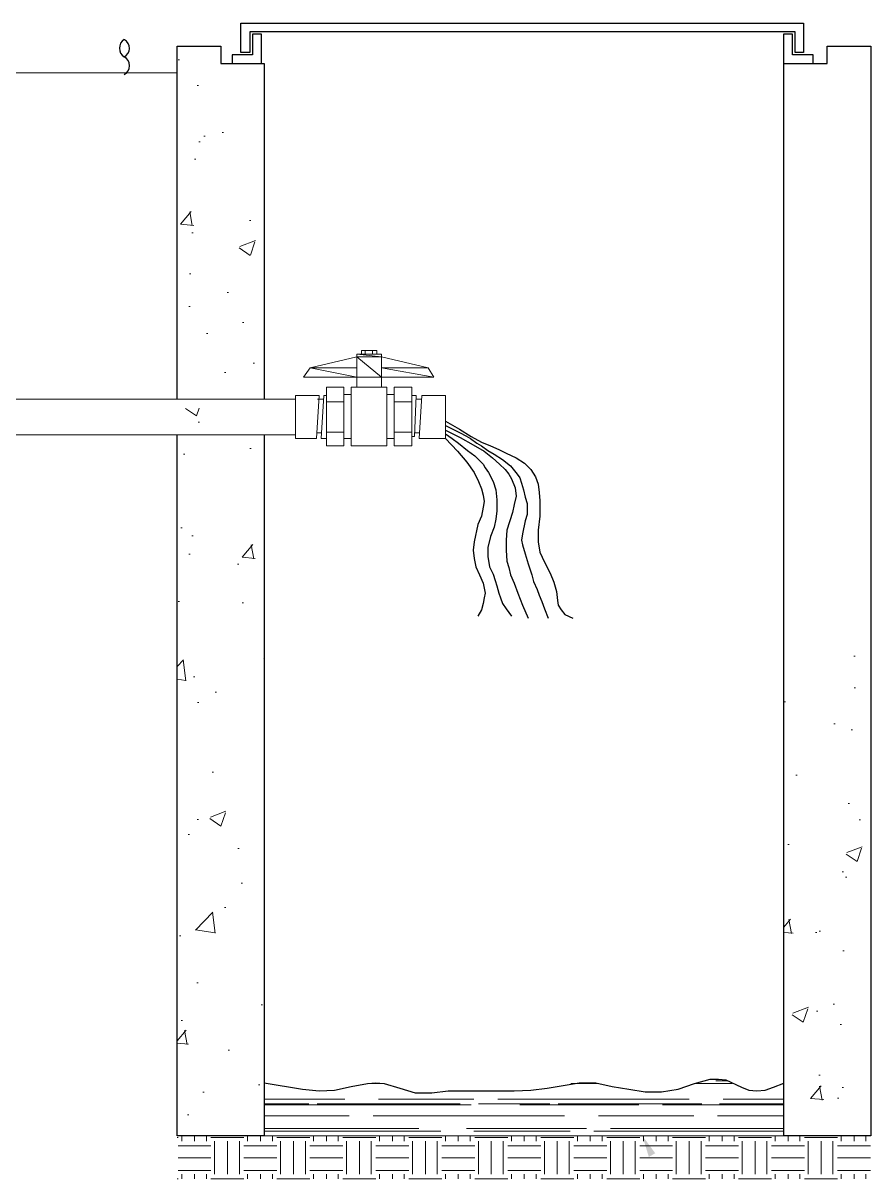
# Model space of a CAD drawing. Header units: metres. Extents: x 0 to 1843, y 1434 to 1492.
# Drawn here: x 1796.239 to 1797.212, y 1450.976 to 1452.302 of the extents above; entities that cross this region are included whole.
import ezdxf

# ---------------------------------------------------------------- set-up
doc = ezdxf.new("R2010")
doc.units = ezdxf.units.M
doc.header["$LTSCALE"] = 0.005
doc.layers.add('-Acero techos', color=252, linetype='Continuous', lineweight=13)
for name, color, linetype, true_color in [('PDF2_Geometry', 9, 'Continuous', 0x808080), ('PDF2_Solid Fills', 7, 'Continuous', 0xa500dd), ('PDF_Accesorios metalicos', 7, 'Continuous', 0x6e8add), ('PDF_Muro secundario', 7, 'Continuous', 0x545454), ("PDF_Tub. de desague 4''", 7, 'Continuous', 0x002595)]:
    doc.layers.add(name, color=color, linetype=linetype, true_color=true_color)

msp = doc.modelspace()

# ---------------------------------------------------------------- hatches: boundary and pattern name
at = {"layer": '-Acero techos', "lineweight": 5, "ltscale": 0.005, "true_color": 0x939598}
h = msp.add_hatch(dxfattribs=at)
h.set_pattern_fill('AR-CONC', color=252, scale=0.001)
h.set_pattern_definition([(50, (-30.18321, 7.71295), (0.182184669, -0.015939086), [0.01905, -0.20955]), (355, (-30.1832, 7.71295), (-0.035243421, 0.191056845), [0.01524, -0.167640584]), (100.451445, (-30.16803, 7.71162), (0.146941247, 0.175117752), [0.016190009, -0.178090245]), (46.1842, (-30.1832, 7.76375), (0.27107904, -0.042042328), [0.028575, -0.314325]), (96.635558, (-30.16062, 7.76025), (0.237404134, 0.247426125), [0.024285023, -0.267135608]), (351.184151, (-30.1832, 7.76375), (0.237404134, 0.247426125), [0.022859967, -0.251459732]), (21, (-30.15781, 7.75105), (0.151614391, -0.102265198), [0.01905, -0.20955]), (326, (-30.1578, 7.75105), (0.061802028, 0.184187966), [0.01524, -0.16764]), (71.451445, (-30.14517, 7.74253), (0.213416419, 0.081922769), [0.016190009, -0.178089938]), (37.5, (-30.18321, 7.71295), (0.0030886033, 0.0845550389), [0, -0.165608, 0, -0.17018, 0, -0.168275]), (7.5, (-30.18321, 7.71295), (0.0668196625, 0.1001805748), [0, -0.097028, 0, -0.161798, 0, -0.064135]), (327.5, (-30.23985, 7.71295), (0.1355905952, -0.005728744), [0, -0.0635, 0, -0.19812, 0, -0.26289]), (317.5, (-30.26525, 7.71295), (0.1481291814, 0.025426491), [0, -0.08255, 0, -0.131572, 0, -0.18669])])
h.paths.add_polyline_path([(1797.112, 1451.58681), (1797.212, 1451.63733), (1797.212, 1452.00238), (1797.17408, 1451.9622), (1797.17802, 1451.95849), (1797.15179, 1451.93858), (1797.17015, 1451.96592), (1797.17408, 1451.9622), (1797.212, 1452.00238), (1797.212, 1452.27553), (1797.162, 1452.27553), (1797.162, 1452.25556), (1797.112, 1452.25556)], flags=17)
h.paths.add_polyline_path([(1797.212, 1452.27553), (1797.162, 1452.27553), (1797.162, 1452.25556), (1797.112, 1452.25556), (1797.112, 1451.02553), (1797.212, 1451.02553)])
h.paths.add_polyline_path([(1796.5159, 1451.86037), (1796.4159, 1451.86037), (1796.4159, 1451.02553), (1796.5159, 1451.02553)])
h.paths.add_polyline_path([(1796.4159, 1451.90136), (1796.5159, 1451.90136), (1796.5159, 1452.25556), (1796.4659, 1452.25556), (1796.4659, 1452.27553), (1796.4159, 1452.27553)])

# ---------------------------------------------------------------- linework, layer by layer
at = {"layer": '-Acero techos', "color": 18, "ltscale": 0.005, "true_color": 0x000000}
msp.add_line((1796.4159, 1452.24496), (1796.1159, 1452.24496), dxfattribs=at)
at = {"layer": 'PDF2_Geometry', "color": 202, "lineweight": 25, "true_color": 0xa500dd}
for points in [[(1796.35543, 1452.28297, 0.0083786), (1796.3551, 1452.28314)], [(1796.3551, 1452.2432, 0.61855), (1796.3551, 1452.26328, 0.6070255), (1796.35543, 1452.28297, 0.6070255)]]:
    msp.add_lwpolyline(points, format="xyb", dxfattribs=at)
at = {"layer": 'PDF2_Geometry', "color": 113, "lineweight": 25, "true_color": 0x6edda5}
for points in [[(1796.72401, 1451.84556), (1796.73978, 1451.8361), (1796.75344, 1451.82769), (1796.765, 1451.82139), (1796.77551, 1451.81718), (1796.78497, 1451.81298), (1796.79338, 1451.80877), (1796.80494, 1451.80352), (1796.8144, 1451.79721), (1796.82176, 1451.78985), (1796.82701, 1451.78145), (1796.83017, 1451.77304), (1796.83122, 1451.76358), (1796.83227, 1451.75412), (1796.83227, 1451.73625), (1796.83017, 1451.72049), (1796.83017, 1451.70682), (1796.83227, 1451.69526), (1796.83753, 1451.6837), (1796.84383, 1451.67109), (1796.84804, 1451.66058), (1796.85119, 1451.65007), (1796.85224, 1451.63955), (1796.85329, 1451.6343), (1796.85644, 1451.62904), (1796.86065, 1451.62379), (1796.87011, 1451.61958)], [(1796.72401, 1451.84031), (1796.73242, 1451.8361), (1796.74083, 1451.8319), (1796.74713, 1451.82874), (1796.75239, 1451.82559), (1796.75975, 1451.82034), (1796.765, 1451.81718), (1796.77236, 1451.81193), (1796.77972, 1451.80772), (1796.78918, 1451.80142), (1796.79864, 1451.79406), (1796.80599, 1451.7846), (1796.80915, 1451.7804), (1796.81125, 1451.77409), (1796.81335, 1451.76673), (1796.81545, 1451.75832), (1796.81756, 1451.75097), (1796.81756, 1451.74466), (1796.81756, 1451.73835), (1796.81545, 1451.731), (1796.8123, 1451.71628), (1796.81125, 1451.70892), (1796.8123, 1451.70367), (1796.81545, 1451.69316), (1796.81861, 1451.6816), (1796.82281, 1451.66898), (1796.82491, 1451.66163), (1796.82912, 1451.65217), (1796.83122, 1451.64586), (1796.83437, 1451.6385), (1796.83753, 1451.6301), (1796.84173, 1451.61958)], [(1796.72401, 1451.83505), (1796.74083, 1451.82664), (1796.75554, 1451.81823), (1796.76816, 1451.81088), (1796.77762, 1451.80352), (1796.78602, 1451.79616), (1796.79233, 1451.78985), (1796.79653, 1451.7846), (1796.79969, 1451.77934), (1796.80389, 1451.76883), (1796.80494, 1451.75937), (1796.80284, 1451.74991), (1796.80074, 1451.74046), (1796.79443, 1451.72049), (1796.79338, 1451.70892), (1796.79338, 1451.69736), (1796.79443, 1451.68475), (1796.79653, 1451.67739), (1796.79864, 1451.66898), (1796.80284, 1451.65952), (1796.80704, 1451.64796), (1796.8123, 1451.6343), (1796.81861, 1451.61958)], [(1796.72401, 1451.83085), (1796.73137, 1451.82559), (1796.73873, 1451.82034), (1796.74924, 1451.81193), (1796.75765, 1451.80562), (1796.7629, 1451.80037), (1796.7671, 1451.79616), (1796.76921, 1451.79196), (1796.77341, 1451.7867), (1796.77867, 1451.77619), (1796.78182, 1451.76673), (1796.78287, 1451.75517), (1796.78287, 1451.74256), (1796.78182, 1451.7331), (1796.77972, 1451.72364), (1796.77551, 1451.71313), (1796.77236, 1451.70052), (1796.77236, 1451.69001), (1796.77446, 1451.67844), (1796.77867, 1451.67004), (1796.78077, 1451.66268), (1796.78287, 1451.65637), (1796.78497, 1451.64796), (1796.78707, 1451.64271), (1796.78918, 1451.6364), (1796.79338, 1451.6301), (1796.79969, 1451.62169)], [(1796.72401, 1451.82559), (1796.73768, 1451.81088), (1796.74819, 1451.79826), (1796.75659, 1451.7867), (1796.76185, 1451.77619), (1796.765, 1451.76778), (1796.7671, 1451.76043), (1796.76816, 1451.75307), (1796.7671, 1451.74676), (1796.765, 1451.73625), (1796.7608, 1451.72679), (1796.75659, 1451.70682), (1796.75554, 1451.69736), (1796.75659, 1451.6879), (1796.7587, 1451.67844), (1796.7629, 1451.66898), (1796.7671, 1451.65952), (1796.76921, 1451.64796), (1796.76816, 1451.64271), (1796.7671, 1451.6364), (1796.765, 1451.62904), (1796.7608, 1451.62169)], [(1796.5159, 1451.08647), (1796.5599, 1451.07914), (1796.57882, 1451.07703), (1796.59668, 1451.07808), (1796.6156, 1451.08229), (1796.63452, 1451.08544), (1796.64398, 1451.08649), (1796.65344, 1451.08544), (1796.67131, 1451.08019), (1796.68918, 1451.07493), (1796.7081, 1451.07493), (1796.72701, 1451.07703), (1796.76485, 1451.07703), (1796.80269, 1451.07703), (1796.82161, 1451.07808), (1796.84053, 1451.08019), (1796.87731, 1451.08649), (1796.89623, 1451.08649), (1796.91515, 1451.08229), (1796.93407, 1451.07914), (1796.95299, 1451.07598), (1796.97191, 1451.07598), (1796.99083, 1451.07914), (1797.00975, 1451.08544), (1797.02762, 1451.0907), (1797.03707, 1451.0907), (1797.04548, 1451.08965), (1797.06335, 1451.08124), (1797.07176, 1451.07808), (1797.08122, 1451.07703), (1797.09068, 1451.07808), (1797.10014, 1451.08124), (1797.112, 1451.08612)]]:
    msp.add_lwpolyline(points, dxfattribs=at)
at = {"layer": 'PDF2_Geometry', "color": 113, "lineweight": 18, "true_color": 0x6edda5}
for points in [[(1796.63452, 1451.08544), (1796.65239, 1451.08544)], [(1796.86786, 1451.08544), (1796.89939, 1451.08544)], [(1797.0108, 1451.08544), (1797.05284, 1451.08544)], [(1797.03392, 1451.08859), (1797.04759, 1451.08859)], [(1796.5159, 1451.06757), (1796.60825, 1451.06757)], [(1796.5159, 1451.06232), (1796.56725, 1451.06232)], [(1796.5159, 1451.06127), (1796.75329, 1451.06127)], [(1796.57671, 1451.06232), (1796.74068, 1451.06232)], [(1796.64713, 1451.06757), (1796.75644, 1451.06757)], [(1796.7617, 1451.06232), (1796.84368, 1451.06232)], [(1796.78377, 1451.06757), (1797.00344, 1451.06757)], [(1796.809, 1451.06127), (1796.94563, 1451.06127)], [(1796.85314, 1451.06232), (1797.01816, 1451.06232)], [(1796.97296, 1451.06127), (1797.112, 1451.06127)], [(1797.03813, 1451.06232), (1797.112, 1451.06232)], [(1797.04233, 1451.06757), (1797.112, 1451.06757)], [(1796.5159, 1451.04865), (1796.6135, 1451.04865)], [(1796.64083, 1451.04865), (1796.8605, 1451.04865)], [(1796.89939, 1451.04865), (1797.0087, 1451.04865)], [(1797.03602, 1451.04865), (1797.112, 1451.04865)], [(1796.5159, 1451.03394), (1796.69338, 1451.03394)], [(1796.5159, 1451.03079), (1796.71861, 1451.03079)], [(1796.74804, 1451.03394), (1796.88572, 1451.03394)], [(1796.75644, 1451.03079), (1796.8668, 1451.03079)], [(1796.89413, 1451.03079), (1797.112, 1451.03079)], [(1796.91305, 1451.03394), (1797.112, 1451.03394)], [(1796.54098, 1451.02553), (1796.59458, 1451.02553)], [(1796.60404, 1451.02553), (1796.76906, 1451.02553)], [(1796.78903, 1451.02553), (1796.87101, 1451.02553)], [(1796.88047, 1451.02553), (1797.04548, 1451.02553)], [(1797.06545, 1451.02553), (1797.13692, 1451.02553)]]:
    msp.add_lwpolyline(points, dxfattribs=at)
at = {"layer": 'PDF2_Geometry', "lineweight": 5}
for points in [[(1796.4159, 1451.02343), (1796.41695, 1451.02343)], [(1796.42116, 1451.01923), (1796.42116, 1451.02553)], [(1796.43587, 1451.01923), (1796.43587, 1451.02553)], [(1796.44954, 1451.01923), (1796.44954, 1451.02553)], [(1796.45479, 1451.02343), (1796.49263, 1451.02343)], [(1796.459, 1450.98139), (1796.459, 1451.01923)], [(1796.47371, 1450.98139), (1796.47371, 1451.01923)], [(1796.48738, 1450.98139), (1796.48738, 1451.01923)], [(1796.49683, 1451.01923), (1796.49683, 1451.02553)], [(1796.51155, 1451.01923), (1796.51155, 1451.02553)], [(1796.52521, 1451.01923), (1796.52521, 1451.02553)], [(1796.53047, 1451.02343), (1796.56831, 1451.02343)], [(1796.53467, 1450.98139), (1796.53467, 1451.01923)], [(1796.54939, 1450.98139), (1796.54939, 1451.01923)], [(1796.56305, 1450.98139), (1796.56305, 1451.01923)], [(1796.57251, 1451.01923), (1796.57251, 1451.02553)], [(1796.58722, 1451.01923), (1796.58722, 1451.02553)], [(1796.60089, 1451.01923), (1796.60089, 1451.02553)], [(1796.60614, 1451.02343), (1796.64398, 1451.02343)], [(1796.61035, 1450.98139), (1796.61035, 1451.01923)], [(1796.62506, 1450.98139), (1796.62506, 1451.01923)], [(1796.63873, 1450.98139), (1796.63873, 1451.01923)], [(1796.64819, 1451.01923), (1796.64819, 1451.02553)], [(1796.6629, 1451.01923), (1796.6629, 1451.02553)], [(1796.67656, 1451.01923), (1796.67656, 1451.02553)], [(1796.68182, 1451.02343), (1796.71966, 1451.02343)], [(1796.68602, 1450.98139), (1796.68602, 1451.01923)], [(1796.70074, 1450.98139), (1796.70074, 1451.01923)], [(1796.7144, 1450.98139), (1796.7144, 1451.01923)], [(1796.72386, 1451.01923), (1796.72386, 1451.02553)], [(1796.73858, 1451.01923), (1796.73858, 1451.02553)], [(1796.75224, 1451.01923), (1796.75224, 1451.02553)], [(1796.7575, 1451.02343), (1796.79533, 1451.02343)], [(1796.7617, 1450.98139), (1796.7617, 1451.01923)], [(1796.77641, 1450.98139), (1796.77641, 1451.01923)], [(1796.79008, 1450.98139), (1796.79008, 1451.01923)], [(1796.79954, 1451.01923), (1796.79954, 1451.02553)], [(1796.81425, 1451.01923), (1796.81425, 1451.02553)], [(1796.82792, 1451.01923), (1796.82792, 1451.02553)], [(1796.83317, 1451.02343), (1796.87101, 1451.02343)], [(1796.83738, 1450.98139), (1796.83738, 1451.01923)], [(1796.85209, 1450.98139), (1796.85209, 1451.01923)], [(1796.86575, 1450.98139), (1796.86575, 1451.01923)], [(1796.87521, 1451.01923), (1796.87521, 1451.02553)], [(1796.88993, 1451.01923), (1796.88993, 1451.02553)], [(1796.90359, 1451.01923), (1796.90359, 1451.02553)], [(1796.90885, 1451.02343), (1796.94668, 1451.02343)], [(1796.91305, 1450.98139), (1796.91305, 1451.01923)], [(1796.92777, 1450.98139), (1796.92777, 1451.01923)], [(1796.94143, 1450.98139), (1796.94143, 1451.01923)], [(1796.95089, 1451.01923), (1796.95089, 1451.02553)], [(1796.9656, 1451.01923), (1796.9656, 1451.02553)], [(1796.97927, 1451.01923), (1796.97927, 1451.02553)], [(1796.98452, 1451.02343), (1797.02236, 1451.02343)], [(1796.98873, 1450.98139), (1796.98873, 1451.01923)], [(1797.00344, 1450.98139), (1797.00344, 1451.01923)], [(1797.0171, 1450.98139), (1797.0171, 1451.01923)], [(1797.02656, 1451.01923), (1797.02656, 1451.02553)], [(1797.04128, 1451.01923), (1797.04128, 1451.02553)], [(1797.05494, 1451.01923), (1797.05494, 1451.02553)], [(1797.0602, 1451.02343), (1797.09804, 1451.02343)], [(1797.0644, 1450.98139), (1797.0644, 1451.01923)], [(1797.07912, 1450.98139), (1797.07912, 1451.01923)], [(1797.09278, 1450.98139), (1797.09278, 1451.01923)], [(1797.10224, 1451.01923), (1797.10224, 1451.02553)], [(1797.11695, 1451.01923), (1797.11695, 1451.02553)], [(1797.13062, 1451.01923), (1797.13062, 1451.02553)], [(1797.13587, 1451.02343), (1797.17371, 1451.02343)], [(1797.14008, 1450.98139), (1797.14008, 1451.01923)], [(1797.15479, 1450.98139), (1797.15479, 1451.01923)], [(1797.16846, 1450.98139), (1797.16846, 1451.01923)], [(1797.17792, 1451.01923), (1797.17792, 1451.02553)], [(1797.19263, 1451.01923), (1797.19263, 1451.02553)], [(1797.20629, 1451.01923), (1797.20629, 1451.02553)], [(1796.41695, 1451.01397), (1796.45479, 1451.01397)], [(1796.49263, 1451.01397), (1796.53047, 1451.01397)], [(1796.56831, 1451.01397), (1796.60614, 1451.01397)], [(1796.64398, 1451.01397), (1796.68182, 1451.01397)], [(1796.71966, 1451.01397), (1796.7575, 1451.01397)], [(1796.79533, 1451.01397), (1796.83317, 1451.01397)], [(1796.87101, 1451.01397), (1796.90885, 1451.01397)], [(1796.94668, 1451.01397), (1796.98452, 1451.01397)], [(1797.02236, 1451.01397), (1797.0602, 1451.01397)], [(1797.09804, 1451.01397), (1797.13587, 1451.01397)], [(1797.17371, 1451.01397), (1797.21155, 1451.01397)], [(1796.41695, 1451.00031), (1796.45479, 1451.00031)], [(1796.49263, 1451.00031), (1796.53047, 1451.00031)], [(1796.56831, 1451.00031), (1796.60614, 1451.00031)], [(1796.64398, 1451.00031), (1796.68182, 1451.00031)], [(1796.71966, 1451.00031), (1796.7575, 1451.00031)], [(1796.79533, 1451.00031), (1796.83317, 1451.00031)], [(1796.87101, 1451.00031), (1796.90885, 1451.00031)], [(1796.94668, 1451.00031), (1796.98452, 1451.00031)], [(1797.02236, 1451.00031), (1797.0602, 1451.00031)], [(1797.09804, 1451.00031), (1797.13587, 1451.00031)], [(1797.17371, 1451.00031), (1797.21155, 1451.00031)], [(1796.4159, 1450.97613), (1796.41695, 1450.97613)], [(1796.41695, 1450.98559), (1796.45479, 1450.98559)], [(1796.42116, 1450.97613), (1796.42116, 1450.98139)], [(1796.43587, 1450.97613), (1796.43587, 1450.98139)], [(1796.44954, 1450.97613), (1796.44954, 1450.98139)], [(1796.45479, 1450.97613), (1796.49263, 1450.97613)], [(1796.49263, 1450.98559), (1796.53047, 1450.98559)], [(1796.49683, 1450.97613), (1796.49683, 1450.98139)], [(1796.51155, 1450.97613), (1796.51155, 1450.98139)], [(1796.52521, 1450.97613), (1796.52521, 1450.98139)], [(1796.53047, 1450.97613), (1796.56831, 1450.97613)], [(1796.56831, 1450.98559), (1796.60614, 1450.98559)], [(1796.57251, 1450.97613), (1796.57251, 1450.98139)], [(1796.58722, 1450.97613), (1796.58722, 1450.98139)], [(1796.60089, 1450.97613), (1796.60089, 1450.98139)], [(1796.60614, 1450.97613), (1796.64398, 1450.97613)], [(1796.64398, 1450.98559), (1796.68182, 1450.98559)], [(1796.64819, 1450.97613), (1796.64819, 1450.98139)], [(1796.6629, 1450.97613), (1796.6629, 1450.98139)], [(1796.67656, 1450.97613), (1796.67656, 1450.98139)], [(1796.68182, 1450.97613), (1796.71966, 1450.97613)], [(1796.71966, 1450.98559), (1796.7575, 1450.98559)], [(1796.72386, 1450.97613), (1796.72386, 1450.98139)], [(1796.73858, 1450.97613), (1796.73858, 1450.98139)], [(1796.75224, 1450.97613), (1796.75224, 1450.98139)], [(1796.7575, 1450.97613), (1796.79533, 1450.97613)], [(1796.79533, 1450.98559), (1796.83317, 1450.98559)], [(1796.79954, 1450.97613), (1796.79954, 1450.98139)], [(1796.81425, 1450.97613), (1796.81425, 1450.98139)], [(1796.82792, 1450.97613), (1796.82792, 1450.98139)], [(1796.83317, 1450.97613), (1796.87101, 1450.97613)], [(1796.87101, 1450.98559), (1796.90885, 1450.98559)], [(1796.87521, 1450.97613), (1796.87521, 1450.98139)], [(1796.88993, 1450.97613), (1796.88993, 1450.98139)], [(1796.90359, 1450.97613), (1796.90359, 1450.98139)], [(1796.90885, 1450.97613), (1796.94668, 1450.97613)], [(1796.94668, 1450.98559), (1796.98452, 1450.98559)], [(1796.95089, 1450.97613), (1796.95089, 1450.98139)], [(1796.9656, 1450.97613), (1796.9656, 1450.98139)], [(1796.97927, 1450.97613), (1796.97927, 1450.98139)], [(1796.98452, 1450.97613), (1797.02236, 1450.97613)], [(1797.02236, 1450.98559), (1797.0602, 1450.98559)], [(1797.02656, 1450.97613), (1797.02656, 1450.98139)], [(1797.04128, 1450.97613), (1797.04128, 1450.98139)], [(1797.05494, 1450.97613), (1797.05494, 1450.98139)], [(1797.0602, 1450.97613), (1797.09804, 1450.97613)], [(1797.09804, 1450.98559), (1797.13587, 1450.98559)], [(1797.10224, 1450.97613), (1797.10224, 1450.98139)], [(1797.11695, 1450.97613), (1797.11695, 1450.98139)], [(1797.13062, 1450.97613), (1797.13062, 1450.98139)], [(1797.13587, 1450.97613), (1797.17371, 1450.97613)], [(1797.17371, 1450.98559), (1797.21155, 1450.98559)], [(1797.17792, 1450.97613), (1797.17792, 1450.98139)], [(1797.19263, 1450.97613), (1797.19263, 1450.98139)], [(1797.20629, 1450.97613), (1797.20629, 1450.98139)]]:
    msp.add_lwpolyline(points, dxfattribs=at)
at = {"layer": 'PDF2_Geometry', "color": 34, "lineweight": 5, "true_color": 0x954a00}
msp.add_lwpolyline([(1797.112, 1451.02553), (1796.5159, 1451.02553)], close=True, dxfattribs=at)
at = {"layer": 'PDF2_Geometry', "color": 202, "lineweight": 25, "true_color": 0xa500dd}
msp.add_arc((1796.36135, 1452.27321), 0.01173, 122.18355, 237.81645, dxfattribs=at)
at = {"layer": 'PDF2_Solid Fills', "color": 254, "true_color": 0xdbdbdb, "transparency": 33554559}
msp.add_solid([(1796.95719, 1451.00136), (1796.94984, 1451.02553), (1796.96455, 1451.00556)], dxfattribs=at)
at = {"layer": 'PDF_Accesorios metalicos', "lineweight": 25}
for points in [[(1797.13459, 1452.26824), (1797.12529, 1452.26824), (1797.12529, 1452.29191), (1796.49921, 1452.29191), (1796.49921, 1452.26824), (1796.48906, 1452.26824), (1796.48906, 1452.30206), (1797.13459, 1452.30206)], [(1796.47892, 1452.25556), (1796.51273, 1452.25556), (1796.51273, 1452.28938), (1796.50259, 1452.28938), (1796.50259, 1452.26571), (1796.47892, 1452.26571)], [(1797.11177, 1452.28938), (1797.11177, 1452.25556), (1797.14558, 1452.25556), (1797.14558, 1452.26571), (1797.12191, 1452.26571), (1797.12191, 1452.28938)]]:
    msp.add_lwpolyline(points, close=True, dxfattribs=at)
at = {"layer": 'PDF_Muro secundario', "color": 18, "lineweight": 30, "true_color": 0x000000}
for points in [[(1796.4159, 1451.87079), (1796.4159, 1452.27553), (1796.4659, 1452.27553), (1796.4659, 1452.25556), (1796.5159, 1452.25556), (1796.5159, 1451.87079)], [(1796.5159, 1451.82979), (1796.5159, 1451.02553), (1796.4159, 1451.02553), (1796.4159, 1451.82979)]]:
    msp.add_lwpolyline(points, dxfattribs=at)
msp.add_lwpolyline([(1797.162, 1452.27553), (1797.212, 1452.27553), (1797.212, 1451.02553), (1797.112, 1451.02553), (1797.112, 1452.25556), (1797.162, 1452.25556)], close=True, dxfattribs=at)
at = {"layer": "PDF_Tub. de desague 4''", "lineweight": 9}
for points in [[(1796.62206, 1451.91913), (1796.56846, 1451.90652), (1796.5611, 1451.89601), (1796.62206, 1451.89601), (1796.65044, 1451.89601), (1796.71035, 1451.89601), (1796.70404, 1451.90652), (1796.65044, 1451.91913)], [(1796.65044, 1451.88445), (1796.65044, 1451.92229), (1796.62206, 1451.92229), (1796.62206, 1451.88445)], [(1796.62206, 1451.92229), (1796.65044, 1451.92229), (1796.62206, 1451.92229)], [(1796.64518, 1451.92229), (1796.64518, 1451.92649), (1796.62731, 1451.92649), (1796.62731, 1451.92229)], [(1796.63152, 1451.92229), (1796.63152, 1451.92649)], [(1796.63993, 1451.92229), (1796.63993, 1451.92649)], [(1795.98571, 1451.87079), (1796.54098, 1451.87079)], [(1796.5159, 1451.87079), (1796.55164, 1451.87079)], [(1796.55164, 1451.82979), (1796.55164, 1451.87079)], [(1796.58317, 1451.87079), (1796.57686, 1451.87079)], [(1796.58738, 1451.87499), (1796.58422, 1451.87499), (1796.58107, 1451.82559), (1796.58738, 1451.82559)], [(1796.60734, 1451.86763), (1796.58738, 1451.86763)], [(1796.60734, 1451.87604), (1796.61575, 1451.87604)], [(1796.66515, 1451.87604), (1796.65674, 1451.87604)], [(1796.66515, 1451.86763), (1796.68512, 1451.86763)], [(1796.68512, 1451.82769), (1796.68828, 1451.82769), (1796.69038, 1451.87499), (1796.68512, 1451.87499)], [(1796.69038, 1451.87079), (1796.69668, 1451.87079)], [(1795.98571, 1451.82979), (1796.54098, 1451.82979)], [(1796.5159, 1451.82979), (1796.55164, 1451.82979)], [(1796.58107, 1451.8319), (1796.57581, 1451.8319)], [(1796.60734, 1451.83295), (1796.58738, 1451.83295)], [(1796.60734, 1451.82559), (1796.61575, 1451.82559)], [(1796.66515, 1451.82559), (1796.65674, 1451.82559)], [(1796.66515, 1451.83295), (1796.68512, 1451.83295)], [(1796.68828, 1451.8319), (1796.69353, 1451.8319)]]:
    msp.add_lwpolyline(points, dxfattribs=at)
for points in [[(1796.62206, 1451.91913), (1796.56846, 1451.90652), (1796.62206, 1451.90652)], [(1796.62206, 1451.91913), (1796.65044, 1451.91913), (1796.62206, 1451.92229)], [(1796.65044, 1451.91913), (1796.62206, 1451.92229), (1796.65044, 1451.92229)], [(1796.65044, 1451.89601), (1796.62206, 1451.89601), (1796.65044, 1451.89601), (1796.62206, 1451.89601), (1796.62206, 1451.91913)], [(1796.62206, 1451.91913), (1796.65044, 1451.91913), (1796.65044, 1451.89601)], [(1796.65044, 1451.91913), (1796.65044, 1451.90652), (1796.70404, 1451.90652)], [(1796.5611, 1451.89601), (1796.62206, 1451.89601), (1796.56846, 1451.90652)], [(1796.62206, 1451.89601), (1796.56846, 1451.90652), (1796.62206, 1451.90652)], [(1796.65044, 1451.89601), (1796.71035, 1451.89601), (1796.65044, 1451.90652)], [(1796.71035, 1451.89601), (1796.65044, 1451.90652), (1796.70404, 1451.90652)], [(1796.60734, 1451.88445), (1796.60734, 1451.81718), (1796.58738, 1451.81718), (1796.58738, 1451.88445)], [(1796.65674, 1451.88445), (1796.65674, 1451.81718), (1796.61575, 1451.81718), (1796.61575, 1451.88445)], [(1796.66515, 1451.81718), (1796.66515, 1451.88445), (1796.68512, 1451.88445), (1796.68512, 1451.81718)], [(1796.55164, 1451.87499), (1796.55164, 1451.82559), (1796.57581, 1451.82559), (1796.57897, 1451.87499)], [(1796.72401, 1451.82559), (1796.72401, 1451.87499), (1796.69668, 1451.87499), (1796.69353, 1451.82559)]]:
    msp.add_lwpolyline(points, close=True, dxfattribs=at)

doc.saveas('drawing.dxf')
